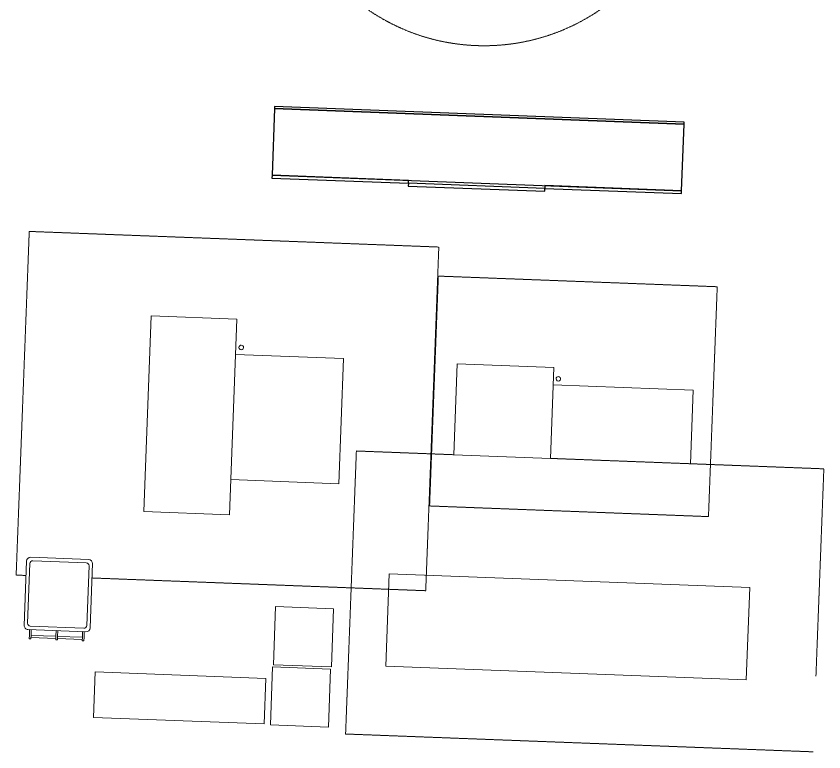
# Model space of a CAD drawing. Header units: millimetres. Extents: x 17567 to 83301, y -4294 to 56331.
# Drawn here: x 24854 to 31950, y 19421 to 25881 of the extents above; entities that cross this region are included whole.
import ezdxf

# ---------------------------------------------------------------- set-up
doc = ezdxf.new("R2010")
doc.units = ezdxf.units.MM
doc.header["$MEASUREMENT"] = 0
doc.linetypes.add('Hidden', pattern=[7.14375, 4.7625, -2.38125])
for name, color, linetype, lineweight in [('A-GENM', 33, 'Continuous', 13), ('E-ELEC-EQPM', 71, 'Continuous', 13), ('E-ELEC-EQPM-HDLN', 91, 'Hidden', 13), ('Q-CASE', 33, 'Continuous', 13)]:
    doc.layers.add(name, color=color, linetype=linetype, lineweight=lineweight)

# ---------------------------------------------------------------- blocks, each defined once
blk = doc.blocks.new('BVN_Equipment_Printer J75 - BVN_Equipment_Printer J75-4317960-GA PLAN - LEVEL 11')
at = {"layer": 'E-ELEC-EQPM'}
for p, q in [((1660, 433), (-1510, 433)), ((-1510, 433), (-1510, -377)), ((1660, -377), (1660, 433)), ((-1510, -377), (1660, -377))]:
    blk.add_line(p, q, dxfattribs=at)
at = {"layer": 'E-ELEC-EQPM-HDLN'}
for p, q in [((-984.5, 1500), (-1840, 1500)), ((-1840, 1500), (-1840, -987)), ((2270, 1500), (-134.5, 1500)), ((2270, -322), (2270, 1500)), ((-1840, -987), (2270, -987))]:
    blk.add_line(p, q, dxfattribs=at)
blk = doc.blocks.new('BVN_Equipment_Ink Disposal Boxes_EX-013 - EX-013_1-3140394-GA PLAN - LEVEL 11')
at = {"layer": 'A-GENM'}
for p, q in [((255, 255), (-255, 255)), ((-255, 255), (-255, -255)), ((255, -255), (255, 255)), ((-255, -255), (255, -255))]:
    blk.add_line(p, q, dxfattribs=at)
blk = doc.blocks.new('BVN_Equipment_Plotter DWC842 MFD_EX-016 - EX-016_1-3151593-GA PLAN - LEVEL 11')
at = {"layer": 'E-ELEC-EQPM'}
for p, q in [((-65, 537.7), (-817, 537.7)), ((-817, 537.7), (-817, -1182.3)), ((-65, -1182.3), (-65, 537.7)), ((884, 227.5), (-65, 227.5)), ((884, -872.2), (884, 227.5)), ((-65, -872.2), (884, -872.2)), ((-817, -1182.3), (-65, -1182.3))]:
    blk.add_line(p, q, dxfattribs=at)
at = {"layer": 'E-ELEC-EQPM-HDLN'}
for p, q in [((-1917, -1782.3), (-1917, 1237.7)), ((-1917, 1237.7), (1684, 1237.7)), ((1684, 1237.7), (1684, -1782.3)), ((-1830.5, -1782.3), (-1917, -1782.3)), ((1684, -1782.3), (-1250.5, -1782.3))]:
    blk.add_line(p, q, dxfattribs=at)
blk = doc.blocks.new('BVN_Resource Bay Storage_EX-025 - EX-025_1-4190417-GA PLAN - LEVEL 11')
at = {"layer": 'Q-CASE', "lineweight": 30}
for p, q in [((1844.7, 567.6), (-1755.3, 567.6)), ((-1755.3, 567.6), (-1755.3, -17.4)), ((1844.7, -17.4), (1844.7, 567.6)), ((-555.3, -17.4), (-1755.3, -17.4)), ((-1755.3, -17.4), (-1755.3, -42.4)), ((-1755.3, -17.4), (1844.7, -17.4)), ((-1755.3, -42.4), (-555.3, -42.4)), ((-555.3, -42.4), (-555.3, -17.4)), ((644.7, -42.4), (-555.3, -42.4)), ((-555.3, -42.4), (-555.3, -67.4)), ((-555.3, -67.4), (644.7, -67.4)), ((1844.7, -17.4), (644.7, -17.4)), ((644.7, -17.4), (644.7, -42.4)), ((644.7, -42.4), (1844.7, -42.4)), ((644.7, -67.4), (644.7, -42.4)), ((1844.7, -42.4), (1844.7, -17.4))]:
    blk.add_line(p, q, dxfattribs=at)
blk = doc.blocks.new('Cables - Cables-5705921-GA PLAN - LEVEL 11')
at = {"layer": 'E-ELEC-EQPM'}
for start, end in [(0, 180), (180, 0)]:
    blk.add_arc((-55091.1, 21535.2), 20, start, end, dxfattribs=at)
blk = doc.blocks.new('West Workspace Shelf - West Workspace Shelf-6952855-GA PLAN - LEVEL 11')
at = {"layer": 'Q-CASE', "lineweight": 30}
for p, q in [((-51278.6, 23666.4), (-54878.6, 23666.4)), ((-54878.6, 23666.4), (-54878.6, 23648.4)), ((-54878.6, 23648.4), (-51278.6, 23648.4)), ((-51278.6, 23648.4), (-51278.6, 23666.4))]:
    blk.add_line(p, q, dxfattribs=at)
blk = doc.blocks.new('Papercutter_MFD - Papercutter_MFD-8045850-GA PLAN - LEVEL 11')
at = {"layer": 'E-ELEC-EQPM'}
for p, q in [((200, 860), (-200, 860)), ((-200, 860), (-200, -640)), ((200, -640), (200, 860)), ((-200, -640), (200, -640))]:
    blk.add_line(p, q, dxfattribs=at)
blk = doc.blocks.new('BVN_Equipment_Scanner 7740 MFD_EX-015 - BVN_Equipment_Scanner 7740 MFD_EX-015-8113153-GA PLAN - LEVEL 11')
at = {"layer": 'E-ELEC-EQPM'}
for p, q in [((-290.6, 530.5), (-1140.6, 530.5)), ((-1140.6, 530.5), (-1140.6, -269.5)), ((-290.6, -269.5), (-290.6, 530.5)), ((941.4, 378.5), (-290.6, 378.5)), ((941.4, -269.5), (941.4, 378.5)), ((-1140.6, -269.5), (-290.6, -269.5)), ((-290.6, -269.5), (941.4, -269.5))]:
    blk.add_line(p, q, dxfattribs=at)
at = {"layer": 'E-ELEC-EQPM-HDLN'}
for p, q in [((1117, 1293.5), (-1335, 1293.5)), ((-1335, 1293.5), (-1335, -726.5)), ((1117, -726.5), (1117, 1293.5)), ((-1335, -726.5), (1117, -726.5))]:
    blk.add_line(p, q, dxfattribs=at)
blk = doc.blocks.new('Wheelie Bin_All Sizes - 240L Standard-V83-GA PLAN - LEVEL 11')
at = {"layer": 'A-GENM'}
for p, q in [((-226, 357.5), (-240, 357.5)), ((-240, 325.5), (-240, 357.5)), ((-226, 357.5), (-226, 325.5)), ((7, 357.5), (-7, 357.5)), ((-7, 325.5), (-7, 357.5)), ((7, 357.5), (7, 325.5)), ((240, 357.5), (226, 357.5)), ((226, 325.5), (226, 357.5)), ((240, 357.5), (240, 325.5)), ((-240, 277.5), (-240, 325.5)), ((-8, 347.5), (-226, 347.5)), ((-226, 327.5), (-8, 327.5)), ((-226, 325.5), (-226, 277.5)), ((-7, 277.5), (-7, 325.5)), ((226, 347.5), (7, 347.5)), ((7, 327.5), (226, 327.5)), ((7, 325.5), (7, 277.5)), ((226, 277.5), (226, 325.5)), ((240, 325.5), (240, 277.5)), ((-290, 242.5), (-290, -322.5)), ((-260, 222.5), (-260, -302.5)), ((255, 277.5), (-255, 277.5)), ((-240, 277.5), (-226, 277.5)), ((235, 247.5), (-235, 247.5)), ((-7, 277.5), (7, 277.5)), ((240, 277.5), (226, 277.5)), ((260, -302.5), (260, 222.5)), ((290, -322.5), (290, 242.5)), ((-235, -327.5), (235, -327.5)), ((-255, -357.5), (255, -357.5))]:
    blk.add_line(p, q, dxfattribs=at)
for centre, radius, start, end in [((-255, 242.5), 35, 90, 180), ((-235, 222.5), 25, 90, 180), ((235, 222.5), 25, 360, 90), ((255, 242.5), 35, 360, 90), ((-255, -322.5), 35, 180, 270), ((-235, -302.5), 25, 180, 270), ((235, -302.5), 25, 270, 360), ((255, -322.5), 35, 270, 360)]:
    blk.add_arc(centre, radius, start, end, dxfattribs=at)
blk = doc.blocks.new('BVN_Resource Bay Storage_EX-025 - EX-025_1-V85-GA PLAN - LEVEL 11')
at = {"layer": 'Q-CASE', "lineweight": 30}
for p, q in [((1844.7, 567.6), (-1755.3, 567.6)), ((-1755.3, 567.6), (-1755.3, -17.4)), ((1844.7, -17.4), (1844.7, 567.6)), ((-555.3, -17.4), (-1755.3, -17.4)), ((-1755.3, -17.4), (-1755.3, -42.4)), ((-1755.3, -17.4), (1844.7, -17.4)), ((-1755.3, -42.4), (-555.3, -42.4)), ((-555.3, -42.4), (-555.3, -17.4)), ((644.7, -42.4), (-555.3, -42.4)), ((-555.3, -42.4), (-555.3, -67.4)), ((-555.3, -67.4), (644.7, -67.4)), ((1844.7, -17.4), (644.7, -17.4)), ((644.7, -17.4), (644.7, -42.4)), ((644.7, -42.4), (1844.7, -42.4)), ((644.7, -67.4), (644.7, -42.4)), ((1844.7, -42.4), (1844.7, -17.4))]:
    blk.add_line(p, q, dxfattribs=at)
blk = doc.blocks.new('Cables2 - Cables-10032747-GA PLAN - LEVEL 11')
at = {"layer": 'E-ELEC-EQPM'}
for start, end in [(0, 180), (180, 0)]:
    blk.add_arc((-55091.1, 21535.2), 20, start, end, dxfattribs=at)
blk = doc.blocks.new('POWER_DATA_DROPPER - POWER_DATA_DROPPER-V155-GA PLAN - LEVEL 11')
at = {"layer": 'E-ELEC-EQPM-HDLN'}
for q in [(0, 200), (-200, 0), (0, -200), (200, 0)]:
    blk.add_line((0, 0), q, dxfattribs=at)
blk.add_circle((0, 0), 1800, dxfattribs=at)
blk.add_circle((0, 0), 1800, dxfattribs=at)

msp = doc.modelspace()

# ---------------------------------------------------------------- block references
at = {"layer": 'A-GENM'}
for name, p, rotation in [('Wheelie Bin_All Sizes - 240L Standard-V83-GA PLAN - LEVEL 11', (25222.6, 20762.5), 177.8165250542611), ('BVN_Equipment_Ink Disposal Boxes_EX-013 - EX-013_1-3140394-GA PLAN - LEVEL 11', (27378, 20431.6), 357.816525054261), ('BVN_Equipment_Ink Disposal Boxes_EX-013 - EX-013_1-3140394-GA PLAN - LEVEL 11', (27351.9, 19902.9), 87.81652505426106)]:
    msp.add_blockref(name, p, dxfattribs=dict(at, rotation=rotation))
at = {"layer": 'E-ELEC-EQPM'}
for name, p, rotation in [('POWER_DATA_DROPPER - POWER_DATA_DROPPER-V155-GA PLAN - LEVEL 11', (28964.9, 27421.5), 129.8165250542606), ('BVN_Equipment_Plotter DWC842 MFD_EX-016 - EX-016_1-3151593-GA PLAN - LEVEL 11', (26837.3, 22681.1), 357.816525054261), ('BVN_Equipment_Scanner 7740 MFD_EX-015 - BVN_Equipment_Scanner 7740 MFD_EX-015-8113153-GA PLAN - LEVEL 11', (29847.9, 22255.2), 357.816525054261), ('Cables - Cables-5705921-GA PLAN - LEVEL 11', (81062, -646.5), 357.816525054261), ('Cables2 - Cables-10032747-GA PLAN - LEVEL 11', (83848.1, -922.9), 357.816525054261), ('BVN_Equipment_Printer J75 - BVN_Equipment_Printer J75-4317960-GA PLAN - LEVEL 11', (29624.5, 20493.8), 357.816525054261), ('Papercutter_MFD - Papercutter_MFD-8045850-GA PLAN - LEVEL 11', (26400.2, 19890), 87.81652505425932)]:
    msp.add_blockref(name, p, dxfattribs=dict(at, rotation=rotation))
at = {"layer": 'Q-CASE', "rotation": 357.816525054261}
for name, p in [('BVN_Resource Bay Storage_EX-025 - EX-025_1-4190417-GA PLAN - LEVEL 11', (28856.5, 24435.4)), ('BVN_Resource Bay Storage_EX-025 - EX-025_1-V85-GA PLAN - LEVEL 11', (28856.5, 24435.4)), ('West Workspace Shelf - West Workspace Shelf-6952855-GA PLAN - LEVEL 11', (81061.8, -652.5))]:
    msp.add_blockref(name, p, dxfattribs=at)

doc.saveas('drawing.dxf')
